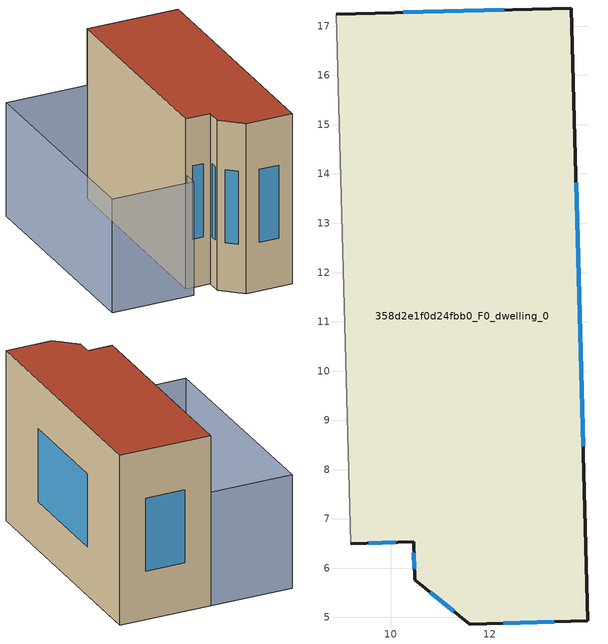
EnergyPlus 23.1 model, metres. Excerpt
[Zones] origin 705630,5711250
358d2e1f0d24fbb0_F0_dwelling_0
 floor ground (EU_floor_Construction): 13.66,17.37 14,4.93 11.6,4.87 10.48,5.77 10.46,6.54 9.18,6.5 8.89,17.24 z0
 wall outside (EU_wall_Construction): 9.18,6.5 10.46,6.54 10.48,5.77 11.6,4.87 14,4.93 13.66,17.37 8.89,17.24 z0:9
 wall adiabatic (EU_wall_Construction): 8.89,17.24 9.18,6.5 z0:9
 window (EU_Window_Construction): 12.3,17.33 10.25,17.28 / 13.9,8.48 13.76,13.82 / 12.28,4.89 13.31,4.91 / 10.8,5.51 11.28,5.12 / 10.47,6.32 10.48,5.99 / 9.55,6.51 10.09,6.53 z2.56:6.44
 roof outside (EU_roof_Construction): 14,4.93 13.66,17.37 8.89,17.24 9.18,6.5 10.46,6.54 10.48,5.77 11.6,4.87 z9
shading: 4.59,17.09 4.95,5.62 / 4.95,5.61 4.59,17.11 / 4.59,17.11 8.89,17.24 / 8.89,17.24 9.25,5.75 / 9.25,5.75 4.95,5.61 z0:6
[Building]
EU S2 Campaign: North Axis=0; Terrain=City; Solar Distribution=FullExterior
[Site:Location]
London: Latitude=51.5; Longitude=-0.5; Time Zone=0; Elevation=25
[SizingPeriod:WeatherFileDays]
AnnualSizingPeriod: Begin Month=1; Begin Day of Month=1; End Month=12; End Day of Month=31; Day of Week for Start Day=Monday; Use Weather File Daylight Saving Period=No; Use Weather File Rain and Snow Indicators=No
[MATERIAL]
EU_InternalMass_Material: Roughness=MediumRough; Thickness=0.1; Conductivity=1; Density=1800; Specific Heat=900; Thermal Absorptance=0.9; Solar Absorptance=0.7; Visible Absorptance=0.7
[MATERIAL:NOMASS] Roughness=MediumRough; Thermal Absorptance=0.9; Solar Absorptance=0.7; Visible Absorptance=0.7
Name | Thermal Resistance
EU_wall_NoMass | 0.71061
EU_roof_NoMass | 2.41608
EU_floor_NoMass | 1.75078
[WINDOWMATERIAL:SIMPLEGLAZINGSYSTEM]
EU_Window_SimpleGlazing: UFactor=2.64892; Solar Heat Gain Coefficient=0.76; Visible Transmittance=0.76
[CONSTRUCTION]
EU_wall_Construction: EU_wall_NoMass
EU_roof_Construction: EU_roof_NoMass
EU_floor_Construction: EU_floor_NoMass
EU_InternalMass_Construction: EU_InternalMass_Material
EU_Window_Construction: EU_Window_SimpleGlazing
[ZONE]
358d2e1f0d24fbb0_F0_dwelling_0: Type=1; Multiplier=1; Ceiling Height=autocalculate; Volume=510.451; Floor Area=autocalculate; Part of Total Floor Area=Yes
[INTERNALMASS]
358d2e1f0d24fbb0_F0_dwelling_0_EU_InternalMass: Construction=EU_InternalMass_Construction; Zone or ZoneList=358d2e1f0d24fbb0_F0_dwelling_0; Surface Area=56.7168
[OTHEREQUIPMENT]
EU_Step8_InternalGain_358d2e1f0d24fbb0_F0_dwelling_0_f000: Fuel Type=Electricity; Zone or ZoneList or Space or SpaceList=358d2e1f0d24fbb0_F0_dwelling_0; Schedule=EU_Step8_GainSchedule_358d2e1f0d24fbb0_F0_dwelling_0_f000; Design Level Calculation Method=Watts/Area; Power per Zone Floor Area=1; Fraction Latent=0; Fraction Radiant=0; Fraction Lost=0; Carbon Dioxide Generation Rate=0; EndUse Subcategory=EU_Step8_InternalGains
[ZONEVENTILATION:DESIGNFLOWRATE]
EU_ConstantAir_358d2e1f0d24fbb0_F0_dwelling_0: Zone or ZoneList or Space or SpaceList=358d2e1f0d24fbb0_F0_dwelling_0; Schedule=EU_AlwaysOn; Design Flow Rate Calculation Method=AirChanges/Hour; Air Changes per Hour=0.496673; Ventilation Type=Natural; Fan Pressure Rise=0; Fan Total Efficiency=1; Constant Term Coefficient=1; Temperature Term Coefficient=0; Velocity Term Coefficient=0; Velocity Squared Term Coefficient=0; Minimum Indoor Temperature=-100; Maximum Indoor Temperature=100; Delta Temperature=-100; Minimum Outdoor Temperature=-100; Maximum Outdoor Temperature=100; Maximum Wind Speed=40
[HVACTEMPLATE:THERMOSTAT]
EU_HeatOnly_358d2e1f0d24fbb0_F0_dwelling_0: Constant Heating Setpoint=20; Constant Cooling Setpoint=50
[HVACTEMPLATE:ZONE:IDEALLOADSAIRSYSTEM]
358d2e1f0d24fbb0_F0_dwelling_0: Template Thermostat=EU_HeatOnly_358d2e1f0d24fbb0_F0_dwelling_0; System Availability Schedule=EU_AlwaysOn; Maximum Heating Supply Air Temperature=50; Minimum Cooling Supply Air Temperature=13; Maximum Heating Supply Air Humidity Ratio=0.0156; Minimum Cooling Supply Air Humidity Ratio=0.0077; Heating Limit=NoLimit; Cooling Limit=NoLimit; Heating Availability Schedule=EU_AlwaysOn; Cooling Availability Schedule=EU_CoolingOff; Dehumidification Control Type=ConstantSensibleHeatRatio; Cooling Sensible Heat Ratio=0.7; Dehumidification Setpoint=60; Humidification Control Type=None; Humidification Setpoint=30; Outdoor Air Method=None; Outdoor Air Flow Rate per Person=0.00944; Outdoor Air Flow Rate per Zone Floor Area=0; Outdoor Air Flow Rate per Zone=0; Demand Controlled Ventilation Type=None; Outdoor Air Economizer Type=NoEconomizer; Heat Recovery Type=None; Sensible Heat Recovery Effectiveness=0.7; Latent Heat Recovery Effectiveness=0.65
[SIZING:ZONE]
358d2e1f0d24fbb0_F0_dwelling_0: Zone Cooling Design Supply Air Temperature Input Method=SupplyAirTemperature; Zone Cooling Design Supply Air Temperature=13; Zone Heating Design Supply Air Temperature Input Method=SupplyAirTemperature; Zone Heating Design Supply Air Temperature=50; Zone Cooling Design Supply Air Humidity Ratio=0.008; Zone Heating Design Supply Air Humidity Ratio=0.008; Cooling Design Air Flow Method=DesignDay; Cooling Design Air Flow Rate=0; Cooling Minimum Air Flow per Zone Floor Area=0.000762; Cooling Minimum Air Flow=0; Cooling Minimum Air Flow Fraction=0.2; Heating Design Air Flow Method=DesignDay; Heating Design Air Flow Rate=0; Heating Maximum Air Flow per Zone Floor Area=0.002032; Heating Maximum Air Flow=0.141576; Heating Maximum Air Flow Fraction=0.3; Account for Dedicated Outdoor Air System=No; Dedicated Outdoor Air System Control Strategy=NeutralSupplyAir; Dedicated Outdoor Air Low Setpoint Temperature for Design=autosize; Dedicated Outdoor Air High Setpoint Temperature for Design=autosize; Zone Load Sizing Method=Sensible Load Only No Latent Load; Zone Latent Cooling Design Supply Air Humidity Ratio Input Method=HumidityRatioDifference; Zone Cooling Design Supply Air Humidity Ratio Difference=0.005; Zone Latent Heating Design Supply Air Humidity Ratio Input Method=HumidityRatioDifference; Zone Humidification Design Supply Air Humidity Ratio Difference=0.005
[SCHEDULE:CONSTANT]
Name | Hourly Value
EU_AlwaysOn | 1
EU_CoolingOff | 0
[SCHEDULE:FILE]
EU_Step8_GainSchedule_358d2e1f0d24fbb0_F0_dwelling_0_f000: File=../../schedules/358d2e1f0d24fbb0/358d2e1f0d24fbb0_F0_dwelling_0_f000_gain.csv; Column Number=1; Rows to Skip at Top=0; Number of Hours of Data=8760; Column Separator=Comma; Interpolate to Timestep=No; Minutes per Item=60; Adjust Schedule for Daylight Savings=Yes
